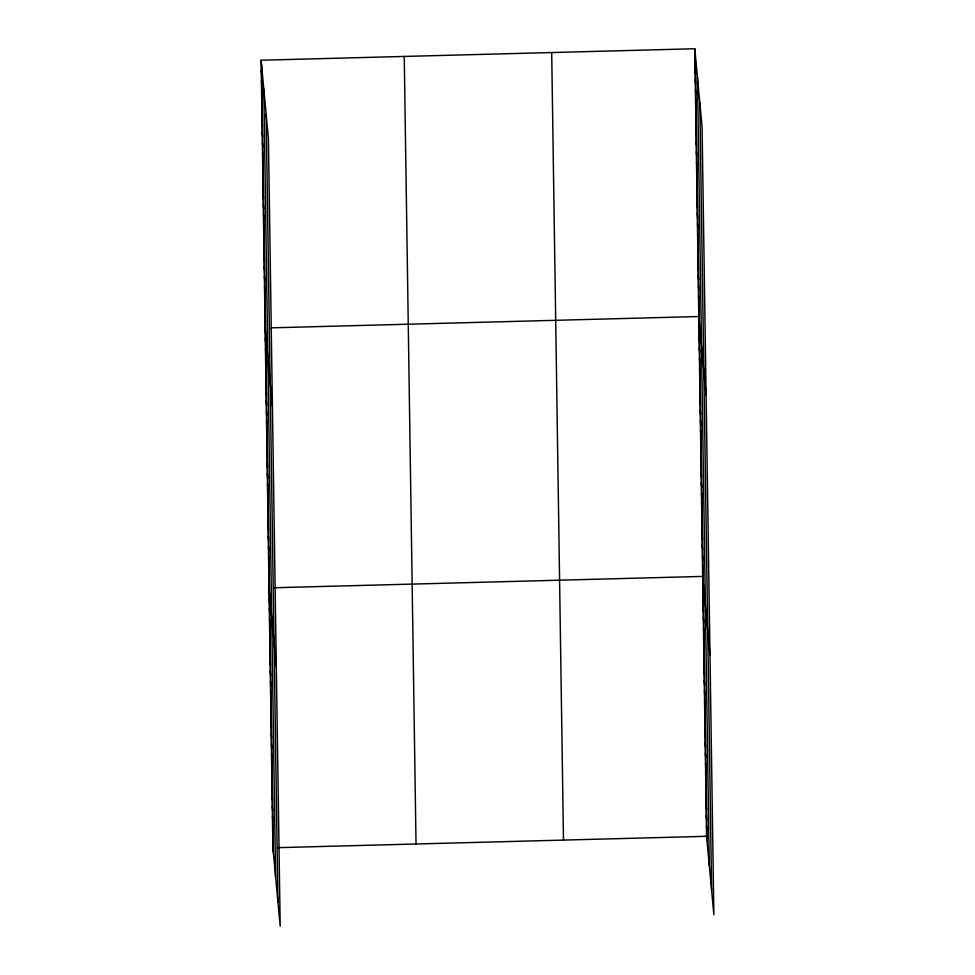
<?xml version="1.0" encoding="UTF-8"?>
<svg xmlns="http://www.w3.org/2000/svg" width="975" height="975" viewBox="0 0 975 975"><rect width="100%" height="100%" fill="white"/><g stroke="black" fill="none" stroke-linecap="round" stroke-linejoin="round"><path stroke-width="1.46" d="M261.129 60.231L268.418 138.694L280.191 926.25L272.915 847.787L261.129 60.231L694.809 48.75L702.085 127.213L713.871 914.769L706.582 836.306L694.809 48.75M270.648 327.856L698.807 316.522L706.095 394.985M274.536 587.742L702.695 576.408L709.983 654.871M278.423 847.641L706.582 836.306M694.956 59.048L695.37 63.436M695.114 69.347L695.516 73.734M695.273 79.645L695.675 84.033M695.419 89.944L695.833 94.331M695.577 100.242L695.979 104.63M695.736 110.541L696.138 114.928M695.882 120.839L696.296 125.227M696.04 131.137L696.443 135.525M696.199 141.436L696.601 145.823M696.345 151.734L696.759 156.122M696.503 162.033L696.906 166.42M696.65 172.331L697.064 176.719M696.808 182.63L697.223 187.017M696.967 192.928L697.369 197.316M697.113 203.227L697.527 207.614M697.271 213.525L697.673 217.913M697.43 223.823L697.832 228.211M697.576 234.134L697.99 238.522M697.734 244.433L698.137 248.82M697.893 254.731L698.295 259.118M698.039 265.029L698.453 269.417M698.197 275.328L698.6 279.715M698.356 285.626L698.758 290.014M698.502 295.925L698.917 300.312M698.661 306.223L699.063 310.611M698.965 326.918L699.38 331.305M699.124 337.313L699.526 341.701M699.282 347.709L699.684 352.097M699.441 358.105L699.843 362.493M699.587 368.501L700.001 372.889M699.745 378.897L700.148 383.285M699.904 389.293L700.306 393.681M700.062 399.689L700.464 404.077M700.208 410.085L700.623 414.472M700.367 420.481L700.769 424.868M700.525 430.877L700.928 435.264M700.684 441.261L701.086 445.66M700.83 451.657L701.244 456.056M700.988 462.053L701.403 466.44M701.147 472.448L701.549 476.836M701.305 482.844L701.707 487.232M701.452 493.24L701.866 497.628M701.61 503.636L702.024 508.024M701.768 514.032L702.171 518.42M701.927 524.428L702.329 528.816M702.073 534.824L702.487 539.212M702.232 545.22L702.646 549.607M702.39 555.616L702.792 560.003M702.548 566.012L702.951 570.399M702.853 586.804L703.267 591.191M703.012 597.2L703.414 601.587M703.17 607.596L703.572 611.983M703.328 617.992L703.731 622.379M703.475 628.388L703.889 632.775M703.633 638.783L704.035 643.171M703.792 649.179L704.194 653.567M703.95 659.575L704.352 663.963M704.096 669.971L704.511 674.359M704.255 680.367L704.657 684.755M704.413 690.763L704.815 695.151M704.572 701.159L704.974 705.547M704.718 711.555L705.132 715.943M704.876 721.951L705.291 726.338M705.035 732.347L705.437 736.734M705.193 742.743L705.595 747.13M705.339 753.139L705.754 757.526M705.498 763.535L705.912 767.922M705.656 773.931L706.058 778.318M705.815 784.327L706.217 788.714M705.961 794.723L706.375 799.11M706.119 805.118L706.534 809.506M706.278 815.514L706.68 819.902M706.436 825.91L706.838 830.298M261.288 70.529L261.69 74.917M261.446 80.827L261.848 85.215M261.592 91.126L262.007 95.513M261.751 101.424L262.153 105.812M261.897 111.723L262.312 116.11M262.056 122.021L262.47 126.409M262.214 132.32L262.616 136.707M262.36 142.618L262.775 147.006M262.519 152.917L262.921 157.304M262.677 163.215L263.079 167.603M262.823 173.513L263.238 177.901M262.982 183.812L263.384 188.199M263.14 194.11L263.543 198.51M263.287 204.421L263.701 208.808M263.445 214.719L263.847 219.107M263.603 225.018L264.006 229.405M263.75 235.316L264.164 239.704M263.908 245.615L264.31 250.002M264.054 255.913L264.469 260.301M264.213 266.212L264.615 270.599M264.371 276.51L264.773 280.897M264.517 286.808L264.932 291.196M264.676 297.107L265.078 301.494M264.834 307.405L265.237 311.793M264.981 317.704L265.395 322.091M265.139 328.002L272.415 406.465M265.298 338.398L265.7 342.786M265.444 348.794L265.858 353.182M265.602 359.19L266.017 363.577M265.761 369.586L266.163 373.973M265.919 379.982L266.321 384.369M266.065 390.378L266.48 394.765M266.224 400.774L266.638 405.161M266.382 411.17L266.784 415.557M266.541 421.566L266.943 425.953M266.699 431.962L267.101 436.349M266.845 442.357L267.26 446.745M267.004 452.753L267.406 457.141M267.162 463.149L267.564 467.537M267.321 473.545L267.723 477.933M267.467 483.941L267.881 488.329M267.625 494.337L268.04 498.725M267.784 504.733L268.186 509.121M267.942 515.129L268.344 519.517M268.088 525.513L268.503 529.913M268.247 535.909L268.661 540.296M268.405 546.305L268.808 550.692M268.564 556.701L268.966 561.088M268.71 567.097L269.124 571.484M268.868 577.492L269.283 581.88M269.027 587.888L276.303 666.352M269.185 598.284L269.587 602.672M269.332 608.68L269.746 613.068M269.49 619.076L269.904 623.464M269.648 629.472L270.051 633.86M269.807 639.868L270.209 644.256M269.965 650.264L270.368 654.652M270.112 660.66L270.526 665.047M270.27 671.056L270.672 675.443M270.428 681.452L270.831 685.839M270.587 691.848L270.989 696.235M270.733 702.244L271.147 706.631M270.892 712.64L271.294 717.027M271.05 723.036L271.452 727.423M271.208 733.432L271.611 737.819M271.355 743.828L271.769 748.215M271.513 754.223L271.928 758.611M271.672 764.619L272.074 769.007M271.83 775.015L272.232 779.403M271.976 785.411L272.391 789.799M272.135 795.807L272.549 800.195M272.293 806.203L272.695 810.591M272.452 816.599L272.854 820.987M272.598 826.995L273.012 831.382M272.756 837.391L273.171 841.778M699.818 102.765L711.604 890.321M697.478 77.586L709.264 865.142M695.212 53.138L706.997 840.694M551.692 52.54L563.477 840.097M404.247 56.44L416.033 843.997M266.138 114.246L277.924 901.802M263.811 89.066L275.584 876.622M261.544 64.618L273.317 852.174"/></g></svg>
